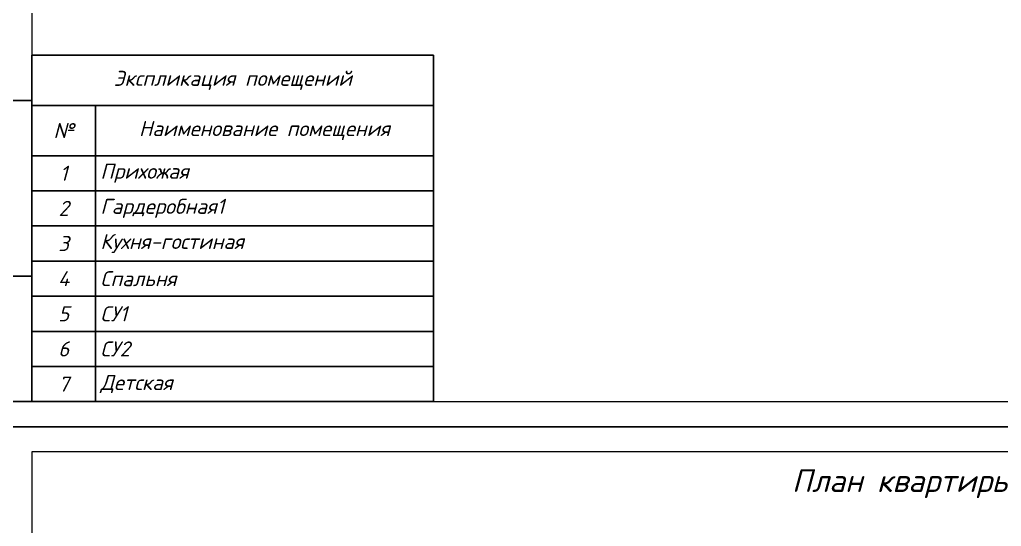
# Model space of a CAD drawing. Header units: millimetres. Extents: x 3082 to 230946, y 1570 to 312844.
# Drawn here: x 39787 to 49563, y 111051 to 116099 of the extents above; entities that cross this region are included whole.
import ezdxf
from ezdxf.enums import TextEntityAlignment as Align

# ---------------------------------------------------------------- set-up
doc = ezdxf.new("R2010")
doc.units = ezdxf.units.MM
doc.layers.add('FORMAT', color=7, linetype='Continuous')
doc.layers.add('Ramka', color=7, linetype='Continuous', lineweight=0)
doc.styles.add('ls_200', font='isocpeui.ttf', dxfattribs={"height": 200})

# ---------------------------------------------------------------- blocks, each defined once
blk = doc.blocks.new('*U448')
at = {"linetype": 'Continuous'}
for points in [[(-20560.5, 3250), (-19960.5, 3250)], [(-20560.5, 1500), (-19960.5, 1500)], [(-19960.5, 250), (-20560.5, 250)]]:
    blk.add_lwpolyline(points, dxfattribs=at)
at = {"layer": 'Ramka', "color": 7}
for points in [[(-20960.5, 0), (0, 0), (0, 14850), (-20960.5, 14850)], [(-19960.5, 250), (-250, 250), (-250, 14600), (-19960.5, 14600)]]:
    blk.add_lwpolyline(points, close=True, dxfattribs=at)
blk = doc.blocks.new('*U457')
at = {"layer": 'Ramka', "color": 7}
for points in [[(-20960.5, 0), (0, 0), (0, 14850), (-20960.5, 14850)], [(-19960.5, 250), (-250, 250), (-250, 14600), (-19960.5, 14600)]]:
    blk.add_lwpolyline(points, close=True, dxfattribs=at)
blk = doc.blocks.new('*T511')
at = {"color": 0, "linetype": 'ByBlock', "lineweight": -2, "transparency": 16777216}
for p, q in [((0, 0), (4000, 0)), ((0, 0), (0, -3450)), ((4000, 0), (4000, -3450)), ((0, -500), (4000, -500)), ((631.6, -500), (631.6, -3450)), ((0, -1000), (4000, -1000)), ((0, -1350), (4000, -1350)), ((0, -1700), (4000, -1700)), ((0, -2050), (4000, -2050)), ((0, -2400), (4000, -2400)), ((0, -2750), (4000, -2750)), ((0, -3100), (4000, -3100)), ((0, -3450), (4000, -3450))]:
    blk.add_line(p, q, dxfattribs=at)
at = {"color": 0, "transparency": 16777216, "char_height": 150, "style": 'ls_200'}
for s, insert, width, attachment_point in [('Экспликация помещений', (2000, -250), 3997, 5), ('№', (315.8, -750), 628.579, 5), ('Наименование помещения', (2315.8, -750), 3365.421, 5), ('1', (315.8, -1175), 628.579, 5), ('Прихожая', (681.6, -1175), 3268.421, 4), ('2', (315.8, -1525), 628.579, 5), ('Гардеробная1', (681.6, -1525), 3268.421, 4), ('3', (315.8, -1875), 628.579, 5), ('Кухня-гостиная', (681.6, -1875), 3268.421, 4), ('4', (315.8, -2225), 628.579, 5), ('Спальня', (681.6, -2225), 3268.421, 4), ('5', (315.8, -2575), 628.579, 5), ('СУ1', (681.6, -2575), 3268.421, 4), ('6', (315.8, -2925), 628.579, 5), ('СУ2', (681.6, -2925), 3268.421, 4), ('7', (315.8, -3275), 628.579, 5), ('Детская', (681.6, -3275), 3268.421, 4)]:
    blk.add_mtext(s, dxfattribs=dict(at, insert=insert, width=width, attachment_point=attachment_point))

msp = doc.modelspace()

# ---------------------------------------------------------------- linework, layer by layer
at = {"layer": 'FORMAT'}
for points in [[(38909.6, 112043.7), (59870.1, 112043.7), (59870.1, 126893.7), (38909.6, 126893.7)], [(38909.6, 97193.7), (59870.1, 97193.7), (59870.1, 112043.7), (38909.6, 112043.7)]]:
    msp.add_lwpolyline(points, close=True, dxfattribs=at)

# ---------------------------------------------------------------- block references
msp.add_blockref('*T511', (39909.6, 115743.7))
for name, p in [('*U448', (59870.1, 112043.7)), ('*U457', (59870.1, 97193.7))]:
    msp.add_blockref(name, p, dxfattribs=at)

# ---------------------------------------------------------------- texts
at = {"layer": 'Ramka', "lineweight": 0, "style": 'ls_200'}
msp.add_text('План квартиры с сетями В1, В2', height=225, dxfattribs=at).set_placement((49764.9, 111506.4), align=Align.MIDDLE_CENTER)

doc.saveas('drawing.dxf')
